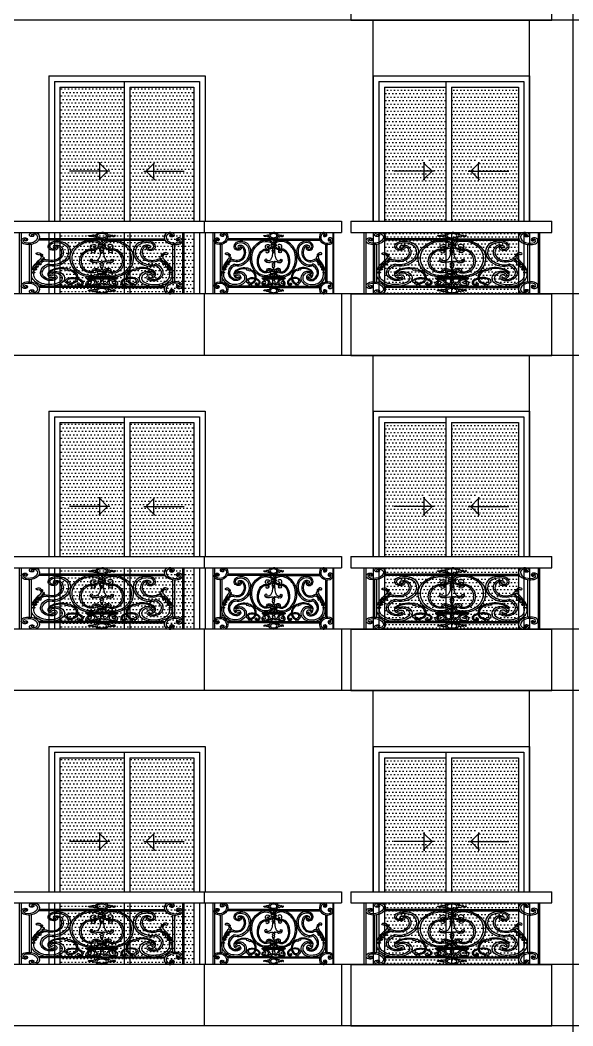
# Model space of a CAD drawing. Extents: x 185 to 567, y -69 to 170.
# Drawn here: x 500.17 to 505.12, y -27.64 to -18.64 of the extents above; entities that cross this region are included whole.
import ezdxf

# ---------------------------------------------------------------- set-up
doc = ezdxf.new("R2010")
doc.units = 0
doc.header["$LTSCALE"] = 0.25
doc.header["$MEASUREMENT"] = 0
doc.layers.get('0').update_dxf_attribs({"linetype": 'CONTINUOUS'})
for name, color, linetype in [('A-ELV 4', 41, 'CONTINUOUS'), ('A-ELV 6', 71, 'CONTINUOUS'), ('A-FerFroge', 156, 'CONTINUOUS'), ('A-groves', 8, 'CONTINUOUS'), ('A-SEC', 11, 'CONTINUOUS'), ('A-WIN', 3, 'CONTINUOUS'), ('A-WIN HAT', 125, 'CONTINUOUS')]:
    doc.layers.add(name, color=color, linetype=linetype)

# ---------------------------------------------------------------- blocks, each defined once
blk = doc.blocks.new('A$C5D9A0A75')
at = {"color": 8}
for p, q in [((-0.2424, -0.5809), (-0.251, -0.5723)), ((-0.2424, -0.5687), (-0.2424, -0.5809)), ((0.2424, -0.5687), (0.2424, -0.5809)), ((0.2424, -0.5809), (0.251, -0.5723)), ((-0.251, -0.7277), (-0.2424, -0.7191)), ((-0.2424, -0.7191), (-0.2424, -0.7313)), ((-0.1517, -0.65), (-0.1733, -0.65)), ((0.1517, -0.65), (0.1733, -0.65)), ((0.2424, -0.7191), (0.2424, -0.7313)), ((0.251, -0.7277), (0.2424, -0.7191))]:
    blk.add_line(p, q, dxfattribs=at)
for p, q in [((-0.1733, -0.65), (-0.5132, -0.65)), ((0.1733, -0.65), (0.5132, -0.65))]:
    blk.add_line(p, q)
at = {"elevation": 0}
for points in [[(-0.2424, -0.5809), (-0.1733, -0.65), (-0.2424, -0.7191), (-0.2424, -0.5809)], [(0.2424, -0.5809), (0.1733, -0.65), (0.2424, -0.7191), (0.2424, -0.5809)]]:
    blk.add_lwpolyline(points, dxfattribs=at)
blk = doc.blocks.new('A$C2F0637D8')
at = {"layer": 'A-WIN HAT'}
h = blk.add_hatch(dxfattribs=at)
h.set_pattern_fill('DOTS', color=256, scale=0.5, style=0)
h.set_pattern_definition([(0, (0.7, 0.872934), (0.015625, 0.03125), [0, -0.03125])])
h.paths.add_polyline_path([(0.9404, 1.03), (0.8713, 1.0991), (0.9404, 1.1681)], flags=16)
h.paths.add_polyline_path([(0.5247, 1.0991), (0.4557, 1.03), (0.4557, 1.1681)], flags=16)
h.paths.add_polyline_path([(1.3, 0.55), (0.1, 0.55), (0.1, 0), (1.3, 0)])
h.paths.add_polyline_path([(0.1, 0.65), (0.675, 0.65), (0.675, 1.85), (0.1, 1.85)])
h.paths.add_polyline_path([(0.725, 0.65), (1.3, 0.65), (1.3, 1.85), (0.725, 1.85)])
at = {"layer": 'A-WIN'}
for p, q in [((0, 1.95, 0), (1.4, 1.95, 0)), ((0, 1.95, 0), (0, 0.65, 0)), ((0.05, 1.9, 0), (1.35, 1.9, 0)), ((0.05, 1.9, 0), (0.05, 0.65, 0)), ((0.675, 1.9, 0), (0.675, 0.65, 0)), ((1.35, 1.9, 0), (1.35, 0.65, 0)), ((1.4, 1.95, 0), (1.4, 0.65, 0)), ((0.1, 1.85, 0), (0.675, 1.85, 0)), ((0.1, 1.85, 0), (0.1, 0.65, 0)), ((0.725, 1.85, 0), (0.725, 0.65, 0)), ((0.725, 1.85, 0), (1.3, 1.85, 0)), ((1.3, 1.85, 0), (1.3, 0.65, 0)), ((0, 0.55, 0), (0, 0, 0)), ((0.05, 0.55, 0), (0.05, 0, 0)), ((0.1, 0.55, 0), (0.1, 0, 0)), ((0.675, 0.55, 0), (0.675, 0, 0)), ((0.725, 0.55, 0), (0.725, 0, 0)), ((1.3, 0.55, 0), (1.3, 0, 0)), ((1.35, 0.55, 0), (1.35, 0, 0)), ((1.4, 0.55, 0), (1.4, 0, 0))]:
    blk.add_line(p, q, dxfattribs=at)
blk.add_blockref('A$C5D9A0A75', (0.698, 1.7491, -0.0001), dxfattribs=at)
blk = doc.blocks.new('A$C50FD488D')
for p, q in [((0.209, -0.6483), (0.209, -0.1009)), ((0.2186, -0.0998), (0.2186, -0.6493)), ((1.1814, -0.0998), (1.1814, -0.6493)), ((1.191, -0.6483), (1.191, -0.1009)), ((0.7, -0.1578), (0.3264, -0.1578)), ((0.6548, -0.123), (0.6628, -0.123)), ((0.6548, -0.1403), (0.6647, -0.1403)), ((0.7, -0.1578), (1.0736, -0.1578)), ((0.7452, -0.1403), (0.7353, -0.1403)), ((0.7452, -0.123), (0.7372, -0.123)), ((0.2661, -0.2081), (0.2661, -0.5419)), ((0.2779, -0.2064), (0.2779, -0.5436)), ((0.7, -0.1694), (0.3225, -0.1694)), ((0.4338, -0.1694), (0.4338, -0.178)), ((0.4426, -0.1694), (0.4426, -0.1784)), ((0.6783, -0.2087), (0.6783, -0.2183)), ((0.7, -0.2072), (0.6798, -0.2072)), ((0.6798, -0.2197), (0.7, -0.2197)), ((0.7, -0.1694), (1.0775, -0.1694)), ((0.7, -0.2072), (0.7202, -0.2072)), ((0.7202, -0.2197), (0.7, -0.2197)), ((0.7217, -0.2087), (0.7217, -0.2183)), ((0.9574, -0.1694), (0.9574, -0.1784)), ((0.9662, -0.1694), (0.9662, -0.178)), ((1.1221, -0.2064), (1.1221, -0.5436)), ((1.1339, -0.2081), (1.1339, -0.5419)), ((0.5161, -0.2804), (0.5121, -0.2804)), ((0.7006, -0.2627), (0.6887, -0.2627)), ((0.7006, -0.2784), (0.6904, -0.2784)), ((0.695, -0.2742), (0.695, -0.2784)), ((0.6994, -0.2627), (0.7113, -0.2627)), ((0.6994, -0.2784), (0.7096, -0.2784)), ((0.705, -0.2742), (0.705, -0.2784)), ((0.8839, -0.2804), (0.8879, -0.2804)), ((0.5125, -0.2997), (0.5102, -0.2997)), ((0.6839, -0.3272), (0.6818, -0.3272)), ((0.7161, -0.3272), (0.7182, -0.3272)), ((0.8875, -0.2997), (0.8898, -0.2997)), ((0.6957, -0.3623), (0.6957, -0.3754)), ((0.7043, -0.3623), (0.7043, -0.3754)), ((0.7, -0.4498), (0.675, -0.4498)), ((0.7, -0.4498), (0.725, -0.4498)), ((0.6101, -0.5051), (0.7, -0.5051)), ((0.6196, -0.4984), (0.7, -0.4984)), ((0.6196, -0.4984), (0.6196, -0.5051)), ((0.7, -0.4984), (0.6493, -0.4984)), ((0.7, -0.5051), (0.6493, -0.5051)), ((0.6721, -0.4527), (0.6721, -0.4606)), ((0.675, -0.4635), (0.7, -0.4635)), ((0.725, -0.4635), (0.7, -0.4635)), ((0.7, -0.4984), (0.7507, -0.4984)), ((0.7804, -0.4984), (0.7, -0.4984)), ((0.7, -0.5051), (0.7507, -0.5051)), ((0.7899, -0.5051), (0.7, -0.5051)), ((0.7279, -0.4527), (0.7279, -0.4606)), ((0.7804, -0.4984), (0.7804, -0.5051)), ((0.6071, -0.508), (0.6071, -0.5113)), ((0.6101, -0.5142), (0.7, -0.5142)), ((0.7, -0.5142), (0.6493, -0.5142)), ((0.6896, -0.5511), (0.6913, -0.5511)), ((0.6904, -0.5142), (0.6904, -0.5216)), ((0.6913, -0.5365), (0.6913, -0.5511)), ((0.7, -0.5142), (0.7507, -0.5142)), ((0.7899, -0.5142), (0.7, -0.5142)), ((0.7087, -0.5365), (0.7087, -0.5511)), ((0.7104, -0.5511), (0.7087, -0.5511)), ((0.7096, -0.5142), (0.7096, -0.5216)), ((0.7929, -0.508), (0.7929, -0.5113)), ((0.7, -0.5806), (0.3225, -0.5806)), ((0.7, -0.5922), (0.3264, -0.5922)), ((0.6548, -0.6097), (0.6647, -0.6097)), ((0.7, -0.5806), (1.0775, -0.5806)), ((0.7, -0.5922), (1.0736, -0.5922)), ((0.7452, -0.6097), (0.7353, -0.6097)), ((0.6548, -0.627), (0.6628, -0.627)), ((0.7452, -0.627), (0.7372, -0.627))]:
    blk.add_line(p, q)
at = {"extrusion": (0, 0, -1)}
for centre, major_axis, ratio, start_param, end_param in [((0.2921, -0.1258), (-0.0261, 0), 0.986193, 0.359204, 1.773868), ((0.2934, -0.1324), (0.0205, 0), 0.986193, 4.240292, 5.936586), ((0.2934, -0.1324), (-0.0326, 0), 0.986193, 1.693369, 2.794993), ((0.7, -0.1293), (-0.0381, 0), 0.770201, 4.712389, 7.853982), ((0.7, -0.1293), (-0.0273, 0.0003), 0.684091, 4.704331, 7.845923), ((0.2448, -0.173), (0.0261, 0), 0.986193, 2.925853, 4.340517), ((0.2516, -0.1742), (0.0205, 0), 0.986193, 1.904728, 3.601022), ((0.2448, -0.173), (0.014, 0), 0.986193, 3.739788, 4.340517), ((0.241, -0.1635), (0.0157, 0), 0.986193, 4.340517, 6.796357), ((0.2447, -0.165), (0.00696, 0), 0.986193, 3.141593, 9.424778), ((0.247, -0.1668), (0.00887, 0), 0.986193, 0.513172, 3.089812), ((0.2823, -0.1222), (0.0157, 0), 0.986193, 1.044957, 3.500797), ((0.2921, -0.1258), (0.014, 0), 0.986193, 3.500797, 4.101526), ((0.2858, -0.128), (-0.00887, 0), 0.986193, 1.609909, 4.186549), ((0.2625, -0.1436), (-0.0534, 0), 0.986193, 2.793121, 3.920657), ((0.2625, -0.1436), (-0.0655, 0), 0.986193, 2.793121, 3.920657), ((0.6371, -0.2594), (0.092, 0), 0.986193, 4.113809, 5.142554), ((0.6222, -0.13), (-0.0028, 0), 0.986193, -0.347364, 2.45784), ((0.6295, -0.1254), (-0.0114, 0), 0.986193, 4.153001, 5.767627), ((0.6295, -0.1254), (-0.00588, 0), 0.986193, 3.689898, 5.767627), ((0.6391, -0.1312), (-0.00547, 0), 0.986193, 0.548305, 1.353902), ((0.6406, -0.1429), (0.00954, 0), 0.986193, 4.147409, 5.443922), ((0.64, -0.1359), (0.0103, 0), 0.986193, 4.517077, 4.873859), ((0.6413, -0.1028), (0.0235, 0), 0.986193, 1.128208, 1.558447), ((0.645, -0.138), (-0.00206, 0.00206), 1, 1.523847, 1.779943), ((0.6548, -0.1317), (0.00879, 0), 0.986193, 1.570796, 2.558971), ((0.6548, -0.1317), (0.00879, 0), 0.986193, 4.310092, 4.712389), ((0.2516, -0.1742), (0.0326, 0), 0.986193, 1.904728, 3.006352), ((0.2625, -0.1436), (-0.0655, 0), 0.986193, 3.920657, 5.048192), ((0.2625, -0.1436), (-0.0534, 0), 0.986193, 3.920657, 5.048192), ((0.411, -0.2282), (0.0318, 0), 0.986193, 1.02315, 3.250179), ((0.4243, -0.2245), (0.045, 0), 0.986193, 3.136144, 4.437415), ((0.4243, -0.2245), (0.0343, 0), 0.986193, 3.117833, 4.149148), ((0.4308, -0.257), (-0.0667, 0), 0.986193, 1.189802, 2.81634), ((0.419, -0.2277), (0.0104, 0), 0.986193, 3.141593, 9.424778), ((0.4306, -0.2453), (0.0316, 0), 0.986193, 4.08399, 5.814843), ((0.4353, -0.2481), (-0.0711, 0), 0.986193, 1.239292, 2.685863), ((0.4148, -0.2381), (-0.0213, 0), 0.986193, 1.766722, 4.073893), ((0.4306, -0.2453), (0.021, 0), 0.986193, -1.540418, -0.468342), ((0.3935, -0.2713), (0.119, 0), 0.986193, -0.478494, 0.140238), ((0.683, -0.3257), (-0.1734, 0), 0.986193, 0.307207, 0.972216), ((0.683, -0.3257), (0.1621, 0), 0.986193, 3.544055, 4.113809), ((0.6371, -0.2594), (0.0807, 0), 0.986193, 4.113809, 5.142554), ((0.6575, -0.2273), (0.0253, 0), 0.986193, 1.662425, 3.379143), ((0.6513, -0.2258), (-0.0189, 0), 0.986193, 0.23755, 1.917148), ((0.6541, -0.2182), (-0.0107, 0), 0.986193, 1.917148, 5.316293), ((0.6588, -0.2128), (0.04, 0), 0.986193, 0.177072, 1.662425), ((0.6588, -0.2128), (-0.0287, 0), 0.986193, 3.389621, 4.490786), ((0.6588, -0.2128), (-0.0287, 0), 0.986193, 2.000961, 2.94312), ((0.6588, -0.2128), (-0.04, 0), 0.986193, 2.000961, 2.99964), ((0.6798, -0.2087), (0.00147, 0), 0.986193, 3.141593, 4.712389), ((0.6798, -0.2183), (0.00147, 0), 0.986193, 1.570796, 3.141593), ((0.7044, -0.1907), (0.0109, 0), 0.986193, 2.526413, 3.810715), ((0.6844, -0.1751), (-0.0145, 0), 0.986193, 2.72718, 3.810715), ((0.3209, -0.2953), (0.0152, 0), 0.986193, 3.767232, 5.474069), ((0.411, -0.2282), (0.0212, 0), 0.986193, 1.359839, 3.277918), ((0.4148, -0.2381), (0.0107, 0), 0.986193, -0.207114, 1.517375), ((0.3646, -0.2783), (0.0949, 0), 0.986193, -0.468342, 0.502042), ((0.3646, -0.2783), (-0.1056, 0), 0.986193, 2.67325, 3.643635), ((0.3738, -0.2759), (-0.1269, 0), 0.986193, 2.81634, 3.559374), ((0.6364, -0.3304), (0, 0.168), 0.749863, 2.987054, 5.054443), ((0.6372, -0.3587), (0, 0.1102), 0.634622, -1.455899, 0.198074), ((0.6441, -0.2665), (-0.0174, 0), 0.986193, 1.67343, 3.999532), ((0.6618, -0.2272), (0.0138, 0), 0.986193, 1.325993, 3.162944), ((0.5118, -0.2802), (0.1786, 0), 0.986193, -0.010351, 0.269948), ((0.7013, -0.2633), (-0.0127, 0), 0.986193, -1.050198, 0.054521), ((0.6956, -0.2483), (0.00484, 0), 0.986193, 2.222604, 4.060581), ((0.6951, -0.2595), (0.00403, 0), 0.986193, 2.222604, 4.060581), ((0.6833, -0.2323), (0.0155, 0), 0.986193, -0.501731, 0.918989), ((0.691, -0.2542), (0.00273, 0), 0.986193, -0.918989, 0.918989), ((0.3143, -0.2907), (-0.0071, 0), 0.986193, 4.239124, 6.908824), ((0.3224, -0.3063), (-0.0107, 0), 0.986193, 1.097531, 2.553849), ((0.3036, -0.3187), (0.0334, 0), 0.986193, -0.587743, 0.619356), ((0.2998, -0.3171), (0.0457, 0), 0.986193, -0.809116, -0.712984), ((0.3358, -0.2921), (0.00146, 0), 0.986193, 1.387681, 3.665061), ((0.3315, -0.2897), (-0.00351, 0), 0.986193, 2.51217, 3.665061), ((0.3376, -0.3017), (-0.00841, 0), 0.986193, 1.387681, 2.785357), ((0.3445, -0.3136), (0.00147, 0), 0.986193, 1.906583, 3.426498), ((0.3456, -0.3139), (-0.00182, 0.00182), 1, 5.778964, 6.141834), ((0.3431, -0.3375), (0.00181, 0), 0.986193, -0.253663, 1.416259), ((0.332, -0.3037), (-0.0144, 0), 0.986193, 2.785357, 3.792328), ((0.3386, -0.3303), (0.0165, 0), 0.986193, -1.23501, -0.133651), ((0.3466, -0.3366), (-0.00175, 0), 0.986193, -0.253663, 2.002078), ((0.3487, -0.3289), (-0.00629, 0), 0.986193, 3.007942, 4.929364), ((0.3985, -0.2966), (0.0669, 0), 0.986193, 0.502042, 2.015089), ((0.4005, -0.2989), (0.0534, 0), 0.986193, 0.481174, 2.075535), ((0.3828, -0.2799), (-0.117, 0), 0.986193, 3.559374, 4.361123), ((0.3821, -0.2825), (0.1293, 0), 0.986193, 0.040903, 1.04538), ((0.6534, -0.327), (0.0285, 0), 0.986193, 0.005829, 1.918893), ((0.6936, -0.5929), (-0.4456, 0), 0.986193, 0.456975, 0.619356), ((0.3085, -0.3882), (-0.00191, 0), 0.986193, 3.7565, 6.59316), ((0.2462, -0.3282), (0.0854, 0), 0.986193, 0.444529, 0.783696), ((0.3271, -0.4011), (0.0209, 0), 0.986193, 3.756501, 4.081862), ((0.3066, -0.3735), (0.0138, 0), 0.986193, 0.400155, 0.940269), ((0.3302, -0.3967), (-0.0121, 0), 0.986193, -0.557759, 0.436551), ((0.3256, -0.3946), (0.00706, 0), 0.986193, 3.578144, 5.326019), ((0.3231, -0.3804), (-0.00404, 0), 0.986193, 0.400155, 2.512824), ((0.3269, -0.3661), (-0.00411, 0), 0.986193, 0.444529, 3.917405), ((0.3279, -0.3769), (0.00194, 0), 0.986193, -0.597423, 2.512824), ((0.3343, -0.3726), (-0.00575, 0), 0.986193, -0.597423, 0.701205), ((0.3323, -0.3853), (0.00445, 0), 0.986193, -0.122631, 2.184426), ((0.3359, -0.3583), (0.00328, 0), 0.986193, 1.056125, 3.391753), ((0.3327, -0.3493), (-0.0083, 0), 0.986193, 3.078791, 4.711877), ((0.4137, -0.4531), (-0.0791, 0), 0.986193, 0.094175, 1.069333), ((0.3629, -0.3816), (-0.0264, 0), 0.986193, -0.122631, 0.984654), ((0.341, -0.3672), (-0.00708, 0), 0.986193, 1.056125, 1.960136), ((0.3461, -0.3481), (0.00514, 0), 0.986193, 1.224743, 3.000432), ((0.3437, -0.3407), (0.00156, 0), 0.986193, 2.393715, 4.557851), ((0.3389, -0.3451), (-0.00499, 0), 0.986193, 2.393715, 2.865382), ((0.3451, -0.3434), (-0.00147, 0), 0.986193, 4.095125, 6.006974), ((0.3617, -0.373), (-0.0219, 0), 0.986193, 0.60362, 0.944428), ((0.36, -0.3641), (0.0243, 0), 0.986193, 4.095125, 5.362212), ((0.3483, -0.3542), (-0.00144, 0), 0.986193, 1.218517, 4.325141), ((0.3617, -0.373), (0.0189, 0), 0.986193, 3.923198, 5.156681), ((0.3793, -0.3901), (0.00656, 0), 0.986193, 4.127294, 5.247131), ((0.4068, -0.3443), (0.0474, 0), 0.986193, 1.219531, 2.105538), ((0.4107, -0.3311), (-0.0723, 0), 0.986193, 4.186973, 5.030999), ((0.6372, -0.3581), (0, 0.1052), 0.664345, 2.792693, 4.826957), ((0.6481, -0.3501), (-0.0189, 0), 0.986193, 4.424307, 6.467477), ((0.6382, -0.3467), (0.00867, 0), 0.986193, 3.141593, 9.424778), ((0.6599, -0.3629), (-0.00819, 0), 0.986193, 3.762001, 5.60071), ((0.6777, -0.3759), (0.014, 0), 0.986193, 3.787884, 5.054616), ((0.6841, -0.3565), (-0.0067, 0), 0.986193, 3.987504, 4.964118), ((0.6917, -0.365), (-0.00484, 0), 0.986193, 0.845912, 2.529622), ((0.6934, -0.3825), (0.00433, 0), 0.986193, 1.875147, 4.408038), ((0.6904, -0.3729), (-0.00589, 0), 0.986193, 3.583441, 4.408038), ((0.6906, -0.3915), (0.00524, 0), 0.986193, -1.266445, 1.266445), ((0.4242, -0.4623), (0.1454, 0), 0.986193, 3.070847, 3.598568), ((0.4249, -0.4637), (-0.1398, 0), 0.986193, 0.223137, 0.363351), ((0.2922, -0.4288), (-0.00571, 0), 0.986193, 3.508652, 5.408534), ((0.3069, -0.4463), (0.0127, 0), 0.986193, 2.444401, 4.409658), ((0.2968, -0.4152), (-0.00258, 0), 0.986193, 0.190764, 3.677531), ((0.3022, -0.4326), (-0.00495, 0), 0.986193, 0.367059, 1.782679), ((0.3022, -0.4183), (-0.00375, 0), 0.986193, -1.206139, 0.535939), ((0.3086, -0.4016), (-0.00766, 0), 0.986193, -0.544841, 0.757911), ((0.2993, -0.4259), (-0.00441, 0), 0.986193, 1.935454, 3.61259), ((0.3074, -0.4023), (-0.00629, 0), 0.986193, 3.685922, 5.738345), ((0.3031, -0.4013), (-0.00496, 0), 0.986193, 1.545099, 3.312198), ((0.3044, -0.4283), (-0.00631, 0), 0.986193, 2.192956, 4.91313), ((0.3122, -0.4176), (0.00705, 0), 0.986193, 2.192956, 4.9735), ((0.3112, -0.4027), (0.00326, 0), 0.986193, 1.079241, 3.312198), ((0.3154, -0.4058), (-0.00536, 0), 0.986193, 2.583833, 4.9735), ((0.4093, -0.4607), (0.0759, 0), 0.986193, 2.176291, 3.342001), ((0.4093, -0.4607), (0.0653, 0), 0.986193, 2.176291, 3.613177), ((0.4591, -0.4875), (0.1219, 0), 0.986193, 3.626248, 3.961743), ((0.4259, -0.4735), (-0.0471, 0), 0.986193, -0.551208, 0.847252), ((0.3829, -0.4142), (-0.0164, 0), 0.986193, 1.131987, 1.889406), ((0.4259, -0.4735), (0.0395, 0), 0.986193, 3.247905, 3.988844), ((0.4246, -0.4926), (-0.0447, 0), 0.986193, 0.555033, 2.128552), ((0.46, -0.5116), (-0.0986, 0), 0.986193, 0.847252, 1.876614), ((0.46, -0.5116), (-0.091, 0), 0.986193, 0.847252, 1.775558), ((0.4869, -0.4275), (0.00925, 0), 0.986193, 3.141593, 9.424778), ((0.5044, -0.435), (0.00925, 0), 0.986193, 3.141593, 9.424778), ((0.46, -0.5116), (0.0986, 0), 0.986193, -1.051426, -0.604473), ((0.46, -0.5116), (0.091, 0), 0.986193, -0.95037, -0.604473), ((0.5419, -0.4474), (-0.00969, 0), 0.986193, 0.203134, 1.344916), ((0.6613, -0.4415), (-0.0187, 0), 0.986193, -0.611101, 1.440214), ((0.6625, -0.4377), (0.00464, 0), 0.986193, 1.87872, 4.710272), ((0.6629, -0.4536), (0.031, 0), 0.986193, 4.581806, 6.159658), ((0.6628, -0.4536), (0.0208, 0), 0.986193, 4.699759, 6.096997), ((0.675, -0.4527), (0.00294, 0), 0.986193, 3.141593, 4.712389), ((0.6963, -0.4005), (-0.00587, 0), 0.986193, -0.780965, 0.780965), ((0.6868, -0.4098), (0.00756, 0), 0.986193, -0.780965, -0.059676), ((0.7035, -0.4388), (-0.0108, 0), 0.986193, -0.769176, 0.965496), ((0.706, -0.4126), (0.0121, 0), 0.986193, 2.301082, 3.417667), ((0.6938, -0.4481), (0.00262, 0), 0.986193, -0.769176, 0.769176), ((0.6942, -0.4256), (0.0055, 0), 0.986193, -0.84051, 0.965496), ((0.3853, -0.4756), (0.1062, 0), 0.986193, 2.22596, 3.172079), ((0.2876, -0.4578), (0.0038, 0), 0.986193, 3.141593, 9.424778), ((0.3854, -0.4756), (0.0917, 0), 0.986193, 2.216856, 3.176603), ((0.3217, -0.4709), (0.028, 0), 0.986193, 3.087824, 3.501086), ((0.2959, -0.4577), (0.00362, 0), 0.986193, -1.200664, 1.691177), ((0.4021, -0.4879), (-0.0193, 0), 0.986193, 3.502327, 5.731977), ((0.4208, -0.4878), (-0.0279, 0), 0.986193, 0.006108, 1.81447), ((0.3972, -0.4873), (0.00434, 0), 0.986193, -0.037495, 3.068222), ((0.4143, -0.4918), (0.0135, 0), 0.986193, 3.494217, 5.041103), ((0.4067, -0.5019), (0.0153, 0), 0.986193, -0.500246, 1.018559), ((0.4067, -0.5019), (-0.026, 0), 0.986193, 2.049556, 4.160152), ((0.4116, -0.5096), (-0.0517, 0), 0.986193, 1.883649, 3.597263), ((0.4116, -0.5096), (0.0662, 0), 0.986193, -0.984044, 0.45567), ((0.5195, -0.5424), (-0.0388, 0), 0.986193, -0.010266, 1.508225), ((0.5243, -0.5808), (-0.0781, 0), 0.986193, 1.477321, 2.262749), ((0.4724, -0.5031), (-0.0759, 0), 0.986193, 2.537119, 3.56788), ((0.4724, -0.5031), (0.0836, 0), 0.986193, -0.604473, 0.213243), ((0.5419, -0.4474), (0.00969, 0), 0.986193, 0.579329, 1.596479), ((0.6101, -0.508), (0.00294, 0), 0.986193, 3.141593, 4.712389), ((0.6447, -0.4482), (0.0501, 0), 0.986193, 0.31332, 1.348449), ((0.6504, -0.4512), (0.0333, 0), 0.986193, 0.38402, 1.030313), ((0.675, -0.4606), (-0.00294, 0), 0.986193, 4.712389, 6.283185), ((0.6997, -0.4788), (-0.00775, 0), 0.986193, -0.81588, 0.81588), ((0.689, -0.4676), (0.0079, 0), 0.986193, -0.546224, 0.81588), ((0.6877, -0.4914), (0.00973, 0), 0.986193, -0.81588, 0.81588), ((0.2516, -0.5758), (-0.0326, 0), 0.986193, 0.13524, 1.236864), ((0.2516, -0.5758), (0.0205, 0), 0.986193, 2.682163, 4.378457), ((0.2625, -0.6064), (0.0655, 0), 0.986193, 4.376586, 5.504121), ((0.2625, -0.6064), (0.0534, 0), 0.986193, 4.376586, 5.504121), ((0.2625, -0.6064), (-0.0655, 0), 0.986193, 2.362528, 3.490064), ((0.3775, -0.4944), (-0.0865, 0), 0.986193, 4.712389, 5.430246), ((0.3775, -0.4944), (-0.072, 0), 0.986193, 4.695569, 5.430246), ((0.3943, -0.4821), (0.0496, 0), 0.986193, 1.018559, 2.176291), ((0.3943, -0.4821), (0.0389, 0), 0.986193, 1.018559, 2.176291), ((0.3915, -0.4868), (0.0953, 0), 0.986193, 0.581027, 1.717764), ((0.3915, -0.4865), (-0.081, 0), 0.986193, 3.748469, 4.870759), ((0.4892, -0.5422), (-0.00856, 0), 0.986193, 2.258777, 6.210372), ((0.4995, -0.5557), (-0.00856, 0), 0.986193, -1.220497, 2.8792), ((0.5144, -0.5326), (-0.02, 0), 0.986193, -0.153938, 1.183318), ((0.5067, -0.5257), (0.0397, 0), 0.986193, 0.971295, 1.828835), ((0.5198, -0.5432), (-0.0319, 0), 0.986193, 1.15152, 1.500262), ((0.5138, -0.5305), (-0.0241, 0), 0.986193, 4.01445, 4.96415), ((0.5243, -0.5808), (-0.0704, 0), 0.986193, 1.477321, 2.262749), ((0.4992, -0.5119), (-0.0556, 0), 0.986193, 3.300043, 4.143488), ((0.4992, -0.5119), (-0.0479, 0), 0.986193, 3.629804, 4.033873), ((0.5604, -0.5612), (0.00859, 0), 0.986193, 2.449744, 4.261139), ((0.56, -0.5594), (0.00684, 0), 0.986193, 3.141593, 9.424778), ((0.5501, -0.55), (0.0298, 0), 0.986193, -0.875887, -0.023874), ((0.566, -0.5518), (-0.0143, 0), 0.986193, 2.957403, 4.232351), ((0.5501, -0.55), (-0.0375, 0), 0.986193, 2.265705, 3.10214), ((0.566, -0.5518), (0.0219, 0), 0.986193, -0.154706, 1.090758), ((0.6303, -0.5559), (0.0253, 0), 0.986193, 1.521268, 3.60072), ((0.6101, -0.5113), (-0.00294, 0), 0.986193, 4.712389, 6.283185), ((0.6223, -0.5518), (-0.0163, 0), 0.986193, 0.44789, 2.354725), ((0.6309, -0.5559), (0.0159, 0), 0.986193, 1.544729, 3.589483), ((0.6209, -0.5218), (-0.00525, 0), 0.986193, 4.527174, 6.98995), ((0.6335, -0.5468), (0.0332, 0), 0.986193, 4.187766, 6.285251), ((0.6335, -0.5468), (-0.0233, 0), 0.986193, 1.046173, 3.586786), ((0.6306, -0.5454), (-0.0265, 0), 0.986193, 3.586786, 4.686322), ((0.6319, -0.5465), (0.0348, 0), 0.986193, 0.432203, 1.57951), ((0.6335, -0.5468), (0.0233, 0.0233), 1, 1.165751, 1.225211), ((0.6629, -0.5649), (0.00605, 0), 0.986193, -1.339211, -0.50515), ((0.6682, -0.5516), (-0.00509, 0), 0.986193, 1.277223, 2.908786), ((0.675, -0.5583), (0.00781, 0), 0.986193, 1.353928, 2.636442), ((0.6815, -0.5485), (0.00856, 0), 0.986193, 0.31267, 2.908786), ((0.6873, -0.5607), (-0.00726, 0), 0.986193, 3.205723, 5.116798), ((0.695, -0.5214), (0.00463, 0), 0.986193, 1.620238, 3.108149), ((0.6976, -0.5357), (-0.00637, 0), 0.986193, -0.119702, 1.112412), ((0.6979, -0.5614), (0.00336, 0), 0.986193, 3.205723, 4.562542), ((0.6938, -0.528), (-0.00233, 0), 0.986193, 2.029181, 4.254004), ((0.6971, -0.5559), (-0.00221, 0), 0.986193, 3.148587, 4.562542), ((0.7005, -0.5558), (0.000869, 0.000869), 1, 3.843332, 5.068991), ((0.2448, -0.577), (-0.0261, 0), 0.986193, -1.198924, 0.21574), ((0.2448, -0.577), (-0.014, 0), 0.986193, -1.198924, -0.598195), ((0.241, -0.5865), (-0.0157, 0), 0.986193, 2.628421, 5.084261), ((0.2447, -0.585), (0.00696, 0), 0.986193, 3.141593, 9.424778), ((0.247, -0.5832), (-0.00887, 0), 0.986193, 0.05178, 2.628421), ((0.2823, -0.6278), (-0.0157, 0), 0.986193, -0.359204, 2.096636), ((0.284, -0.6242), (0.00696, 0), 0.986193, 3.141593, 9.424778), ((0.2858, -0.622), (0.00887, 0), 0.986193, -1.044957, 1.531684), ((0.2625, -0.6064), (0.0534, 0), 0.986193, -0.779064, 0.348471), ((0.5049, -0.5732), (0.00492, 0), 0.986193, 2.129858, 4.153328), ((0.4978, -0.5619), (0.0086, 0), 0.986193, 0.273969, 1.011735), ((0.5001, -0.5809), (-0.00425, 0), 0.986193, 2.129858, 3.088852), ((0.5225, -0.5619), (-0.0086, 0), 0.986193, -1.011735, -0.273969), ((0.5201, -0.5809), (-0.00425, 0), 0.986193, 0.05274, 1.011735), ((0.5153, -0.5732), (-0.00492, 0), 0.986193, 2.129858, 4.153328), ((0.5677, -0.5552), (-0.0181, 0), 0.986193, 4.232351, 5.591336), ((0.5677, -0.5552), (0.0104, 0), 0.986193, 1.090758, 1.92466), ((0.6295, -0.6246), (0.0114, 0), 0.986193, 3.657151, 5.271777), ((0.6406, -0.6071), (0.00954, 0), 0.986193, 0.839263, 2.135776), ((0.645, -0.612), (0.00206, 0.00206), 1, 1.36165, 1.617745), ((0.6548, -0.6183), (-0.00879, 0), 0.986193, 0.582622, 1.570796), ((0.6789, -0.5753), (0.00989, 0), 0.986193, 4.495521, 5.311814), ((0.7, -0.6207), (-0.0381, 0), 0.770201, 7.853982, 10.995574), ((0.7, -0.6207), (-0.0273, 0.0003), 0.684091, 1.562738, 4.704331), ((0.2921, -0.6242), (0.0261, 0), 0.986193, 1.367724, 2.782388), ((0.2921, -0.6242), (-0.014, 0), 0.986193, -0.959933, -0.359204), ((0.2934, -0.6176), (-0.0205, 0), 0.986193, 3.488192, 5.184486), ((0.2934, -0.6176), (0.0326, 0), 0.986193, 0.3466, 1.448224), ((0.6222, -0.62), (0.0028, 0), 0.986193, 0.683753, 3.488957), ((0.6295, -0.6246), (0.00588, 0), 0.986193, 3.657151, 5.73488), ((0.6391, -0.6188), (0.00547, 0), 0.986193, 1.78769, 2.593288), ((0.64, -0.6141), (0.0103, 0), 0.986193, 1.409326, 1.766108), ((0.6413, -0.6472), (0.0235, 0), 0.986193, -1.558447, -1.128208), ((0.6548, -0.6183), (0.00879, 0), 0.986193, 1.570796, 1.973093)]:
    blk.add_ellipse(centre, major_axis=major_axis, ratio=ratio, start_param=start_param, end_param=end_param, dxfattribs=at)
for centre, major_axis, ratio, start_param, end_param in [((0.7, -0.1293), (0.0381, 0), 0.770201, 4.712389, 7.853982), ((0.7, -0.1293), (0.0273, 0.0003), 0.684091, 4.704331, 7.845923), ((1.1066, -0.1324), (0.0326, 0), 0.986193, 1.693369, 2.794993), ((1.1066, -0.1324), (-0.0205, 0), 0.986193, 4.240292, 5.936586), ((1.1079, -0.1258), (0.0261, 0), 0.986193, 0.359204, 1.773868), ((0.7629, -0.2594), (-0.092, 0), 0.986193, 4.113809, 5.142554), ((0.7452, -0.1317), (-0.00879, 0), 0.986193, 4.310092, 4.712389), ((0.7452, -0.1317), (-0.00879, 0), 0.986193, 1.570796, 2.558971), ((0.7587, -0.1028), (-0.0235, 0), 0.986193, 1.128208, 1.558447), ((0.755, -0.138), (0.00206, 0.00206), 1, 1.523847, 1.779943), ((0.7594, -0.1429), (-0.00954, 0), 0.986193, 4.147409, 5.443922), ((0.76, -0.1359), (-0.0103, 0), 0.986193, 4.517077, 4.873859), ((0.7609, -0.1312), (0.00547, 0), 0.986193, 0.548305, 1.353902), ((0.7705, -0.1254), (0.0114, 0), 0.986193, 4.153001, 5.767627), ((0.7705, -0.1254), (0.00588, 0), 0.986193, 3.689898, 5.767627), ((0.7778, -0.13), (0.0028, 0), 0.986193, -0.347364, 2.45784), ((1.1375, -0.1436), (0.0655, 0), 0.986193, 2.793121, 3.920657), ((1.1375, -0.1436), (0.0534, 0), 0.986193, 2.793121, 3.920657), ((1.1142, -0.128), (0.00887, 0), 0.986193, 1.609909, 4.186549), ((1.1177, -0.1222), (-0.0157, 0), 0.986193, 1.044957, 3.500797), ((1.1079, -0.1258), (-0.014, 0), 0.986193, 3.500797, 4.101526), ((1.159, -0.1635), (-0.0157, 0), 0.986193, 4.340517, 6.796357), ((1.153, -0.1668), (-0.00887, 0), 0.986193, 0.513172, 3.089812), ((1.1553, -0.165), (-0.00696, 0), 0.986193, 3.141593, 9.424778), ((1.1484, -0.1742), (-0.0205, 0), 0.986193, 1.904728, 3.601022), ((1.1552, -0.173), (-0.014, 0), 0.986193, 3.739788, 4.340517), ((1.1552, -0.173), (-0.0261, 0), 0.986193, 2.925853, 4.340517), ((0.7156, -0.1751), (0.0145, 0), 0.986193, 2.72718, 3.810715), ((0.7412, -0.2128), (0.04, 0), 0.986193, 2.000961, 2.99964), ((0.7412, -0.2128), (-0.04, 0), 0.986193, 0.177072, 1.662425), ((0.6956, -0.1907), (-0.0109, 0), 0.986193, 2.526413, 3.810715), ((0.7412, -0.2128), (0.0287, 0), 0.986193, 2.000961, 2.94312), ((0.7412, -0.2128), (0.0287, 0), 0.986193, 3.389621, 4.490786), ((0.7202, -0.2087), (-0.00147, 0), 0.986193, 3.141593, 4.712389), ((0.7202, -0.2183), (-0.00147, 0), 0.986193, 1.570796, 3.141593), ((0.7629, -0.2594), (-0.0807, 0), 0.986193, 4.113809, 5.142554), ((0.7459, -0.2182), (0.0107, 0), 0.986193, 1.917148, 5.316293), ((0.7487, -0.2258), (0.0189, 0), 0.986193, 0.23755, 1.917148), ((0.7425, -0.2273), (-0.0253, 0), 0.986193, 1.662425, 3.379143), ((0.717, -0.3257), (-0.1621, 0), 0.986193, 3.544055, 4.113809), ((0.717, -0.3257), (0.1734, 0), 0.986193, 0.307207, 0.972216), ((1.0065, -0.2713), (-0.119, 0), 0.986193, -0.478494, 0.140238), ((0.9647, -0.2481), (0.0711, 0), 0.986193, 1.239292, 2.685863), ((0.9692, -0.257), (0.0667, 0), 0.986193, 1.189802, 2.81634), ((0.9694, -0.2453), (-0.0316, 0), 0.986193, 4.08399, 5.814843), ((0.9694, -0.2453), (-0.021, 0), 0.986193, -1.540418, -0.468342), ((0.9852, -0.2381), (0.0213, 0), 0.986193, 1.766722, 4.073893), ((0.981, -0.2277), (-0.0104, 0), 0.986193, 3.141593, 9.424778), ((0.989, -0.2282), (-0.0318, 0), 0.986193, 1.02315, 3.250179), ((0.9757, -0.2245), (-0.045, 0), 0.986193, 3.136144, 4.437415), ((0.9757, -0.2245), (-0.0343, 0), 0.986193, 3.117833, 4.149148), ((1.1375, -0.1436), (0.0655, 0), 0.986193, 3.920657, 5.048192), ((1.1375, -0.1436), (0.0534, 0), 0.986193, 3.920657, 5.048192), ((1.1484, -0.1742), (-0.0326, 0), 0.986193, 1.904728, 3.006352), ((0.7167, -0.2323), (-0.0155, 0), 0.986193, -0.501731, 0.918989), ((0.6987, -0.2633), (0.0127, 0), 0.986193, -1.050198, 0.054521), ((0.709, -0.2542), (-0.00273, 0), 0.986193, -0.918989, 0.918989), ((0.7044, -0.2483), (-0.00484, 0), 0.986193, 2.222604, 4.060581), ((0.7049, -0.2595), (-0.00403, 0), 0.986193, 2.222604, 4.060581), ((0.8882, -0.2802), (-0.1786, 0), 0.986193, -0.010351, 0.269948), ((0.7382, -0.2272), (-0.0138, 0), 0.986193, 1.325993, 3.162944), ((0.7559, -0.2665), (0.0174, 0), 0.986193, 1.67343, 3.999532), ((0.7636, -0.3304), (0, 0.168), 0.749863, 2.987054, 5.054443), ((0.7628, -0.3587), (0, 0.1102), 0.634622, -1.455899, 0.198074), ((1.0262, -0.2759), (0.1269, 0), 0.986193, 2.81634, 3.559374), ((1.0354, -0.2783), (0.1056, 0), 0.986193, 2.67325, 3.643635), ((1.0354, -0.2783), (-0.0949, 0), 0.986193, -0.468342, 0.502042), ((0.9852, -0.2381), (-0.0107, 0), 0.986193, -0.207114, 1.517375), ((0.989, -0.2282), (-0.0212, 0), 0.986193, 1.359839, 3.277918), ((1.0791, -0.2953), (-0.0152, 0), 0.986193, 3.767232, 5.474069), ((0.7466, -0.327), (-0.0285, 0), 0.986193, 0.005829, 1.918893), ((1.0179, -0.2825), (-0.1293, 0), 0.986193, 0.040903, 1.04538), ((1.0172, -0.2799), (0.117, 0), 0.986193, 3.559374, 4.361123), ((1.0015, -0.2966), (-0.0669, 0), 0.986193, 0.502042, 2.015089), ((0.9995, -0.2989), (-0.0534, 0), 0.986193, 0.481174, 2.075535), ((1.0513, -0.3289), (0.00629, 0), 0.986193, 3.007942, 4.929364), ((1.0614, -0.3303), (-0.0165, 0), 0.986193, -1.23501, -0.133651), ((1.0534, -0.3366), (0.00175, 0), 0.986193, -0.253663, 2.002078), ((1.068, -0.3037), (0.0144, 0), 0.986193, 2.785357, 3.792328), ((1.0624, -0.3017), (0.00841, 0), 0.986193, 1.387681, 2.785357), ((1.0569, -0.3375), (-0.00181, 0), 0.986193, -0.253663, 1.416259), ((1.0555, -0.3136), (-0.00147, 0), 0.986193, 1.906583, 3.426498), ((1.0544, -0.3139), (0.00182, 0.00182), 1, 5.778964, 6.141834), ((1.0964, -0.3187), (-0.0334, 0), 0.986193, -0.587743, 0.619356), ((1.0642, -0.2921), (-0.00146, 0), 0.986193, 1.387681, 3.665061), ((1.0685, -0.2897), (0.00351, 0), 0.986193, 2.51217, 3.665061), ((1.1002, -0.3171), (-0.0457, 0), 0.986193, -0.809116, -0.712984), ((1.0776, -0.3063), (0.0107, 0), 0.986193, 1.097531, 2.553849), ((1.0857, -0.2907), (0.0071, 0), 0.986193, 4.239124, 6.908824), ((0.7094, -0.3915), (-0.00524, 0), 0.986193, -1.266445, 1.266445), ((0.7083, -0.365), (0.00484, 0), 0.986193, 0.845912, 2.529622), ((0.7096, -0.3729), (0.00589, 0), 0.986193, 3.583441, 4.408038), ((0.7066, -0.3825), (-0.00433, 0), 0.986193, 1.875147, 4.408038), ((0.7159, -0.3565), (0.0067, 0), 0.986193, 3.987504, 4.964118), ((0.7223, -0.3759), (-0.014, 0), 0.986193, 3.787884, 5.054616), ((0.7401, -0.3629), (0.00819, 0), 0.986193, 3.762001, 5.60071), ((0.7628, -0.3581), (0, 0.1052), 0.664345, 2.792693, 4.826957), ((0.7519, -0.3501), (0.0189, 0), 0.986193, 4.424307, 6.467477), ((0.7618, -0.3467), (-0.00867, 0), 0.986193, 3.141593, 9.424778), ((0.9893, -0.3311), (0.0723, 0), 0.986193, 4.186973, 5.030999), ((0.9932, -0.3443), (-0.0474, 0), 0.986193, 1.219531, 2.105538), ((1.0207, -0.3901), (-0.00656, 0), 0.986193, 4.127294, 5.247131), ((0.9863, -0.4531), (0.0791, 0), 0.986193, 0.094175, 1.069333), ((1.04, -0.3641), (-0.0243, 0), 0.986193, 4.095125, 5.362212), ((1.0383, -0.373), (-0.0189, 0), 0.986193, 3.923198, 5.156681), ((1.0517, -0.3542), (0.00144, 0), 0.986193, 1.218517, 4.325141), ((1.0383, -0.373), (0.0219, 0), 0.986193, 0.60362, 0.944428), ((1.0371, -0.3816), (0.0264, 0), 0.986193, -0.122631, 0.984654), ((1.0539, -0.3481), (-0.00514, 0), 0.986193, 1.224743, 3.000432), ((1.0549, -0.3434), (0.00147, 0), 0.986193, 4.095125, 6.006974), ((1.0611, -0.3451), (0.00499, 0), 0.986193, 2.393715, 2.865382), ((1.059, -0.3672), (0.00708, 0), 0.986193, 1.056125, 1.960136), ((1.0563, -0.3407), (-0.00156, 0), 0.986193, 2.393715, 4.557851), ((1.0673, -0.3493), (0.0083, 0), 0.986193, 3.078791, 4.711877), ((1.0641, -0.3583), (-0.00328, 0), 0.986193, 1.056125, 3.391753), ((1.0677, -0.3853), (-0.00445, 0), 0.986193, -0.122631, 2.184426), ((1.0731, -0.3661), (0.00411, 0), 0.986193, 0.444529, 3.917405), ((0.7064, -0.5929), (0.4456, 0), 0.986193, 0.456975, 0.619356), ((1.0721, -0.3769), (-0.00194, 0), 0.986193, -0.597423, 2.512824), ((1.0657, -0.3726), (0.00575, 0), 0.986193, -0.597423, 0.701205), ((1.0744, -0.3946), (-0.00706, 0), 0.986193, 3.578144, 5.326019), ((1.0769, -0.3804), (0.00404, 0), 0.986193, 0.400155, 2.512824), ((1.1538, -0.3282), (-0.0854, 0), 0.986193, 0.444529, 0.783696), ((1.0698, -0.3967), (0.0121, 0), 0.986193, -0.557759, 0.436551), ((1.0934, -0.3735), (-0.0138, 0), 0.986193, 0.400155, 0.940269), ((1.0729, -0.4011), (-0.0209, 0), 0.986193, 3.756501, 4.081862), ((1.0915, -0.3882), (0.00191, 0), 0.986193, 3.7565, 6.59316), ((0.7058, -0.4256), (-0.0055, 0), 0.986193, -0.84051, 0.965496), ((0.694, -0.4126), (-0.0121, 0), 0.986193, 2.301082, 3.417667), ((0.6965, -0.4388), (0.0108, 0), 0.986193, -0.769176, 0.965496), ((0.7062, -0.4481), (-0.00262, 0), 0.986193, -0.769176, 0.769176), ((0.7132, -0.4098), (-0.00756, 0), 0.986193, -0.780965, -0.059676), ((0.7371, -0.4536), (-0.031, 0), 0.986193, 4.581806, 6.159658), ((0.7037, -0.4005), (0.00587, 0), 0.986193, -0.780965, 0.780965), ((0.7372, -0.4536), (-0.0208, 0), 0.986193, 4.699759, 6.096997), ((0.725, -0.4527), (-0.00294, 0), 0.986193, 3.141593, 4.712389), ((0.7375, -0.4377), (-0.00464, 0), 0.986193, 1.87872, 4.710272), ((0.7387, -0.4415), (0.0187, 0), 0.986193, -0.611101, 1.440214), ((0.94, -0.5116), (-0.0986, 0), 0.986193, -1.051426, -0.604473), ((0.8581, -0.4474), (0.00969, 0), 0.986193, 0.203134, 1.344916), ((0.94, -0.5116), (-0.091, 0), 0.986193, -0.95037, -0.604473), ((0.8956, -0.435), (-0.00925, 0), 0.986193, 3.141593, 9.424778), ((0.9131, -0.4275), (-0.00925, 0), 0.986193, 3.141593, 9.424778), ((0.94, -0.5116), (0.0986, 0), 0.986193, 0.847252, 1.876614), ((0.94, -0.5116), (0.091, 0), 0.986193, 0.847252, 1.775558), ((0.9754, -0.4926), (0.0447, 0), 0.986193, 0.555033, 2.128552), ((0.9741, -0.4735), (-0.0395, 0), 0.986193, 3.247905, 3.988844), ((0.9741, -0.4735), (0.0471, 0), 0.986193, -0.551208, 0.847252), ((1.0171, -0.4142), (0.0164, 0), 0.986193, 1.131987, 1.889406), ((0.9409, -0.4875), (-0.1219, 0), 0.986193, 3.626248, 3.961743), ((0.9907, -0.4607), (-0.0653, 0), 0.986193, 2.176291, 3.613177), ((0.9907, -0.4607), (-0.0759, 0), 0.986193, 2.176291, 3.342001), ((1.0846, -0.4058), (0.00536, 0), 0.986193, 2.583833, 4.9735), ((1.0878, -0.4176), (-0.00705, 0), 0.986193, 2.192956, 4.9735), ((1.0888, -0.4027), (-0.00326, 0), 0.986193, 1.079241, 3.312198), ((1.0926, -0.4023), (0.00629, 0), 0.986193, 3.685922, 5.738345), ((1.0956, -0.4283), (0.00631, 0), 0.986193, 2.192956, 4.91313), ((1.0969, -0.4013), (0.00496, 0), 0.986193, 1.545099, 3.312198), ((1.1007, -0.4259), (0.00441, 0), 0.986193, 1.935454, 3.61259), ((1.0978, -0.4326), (0.00495, 0), 0.986193, 0.367059, 1.782679), ((1.0931, -0.4463), (-0.0127, 0), 0.986193, 2.444401, 4.409658), ((1.0914, -0.4016), (0.00766, 0), 0.986193, -0.544841, 0.757911), ((1.0978, -0.4183), (0.00375, 0), 0.986193, -1.206139, 0.535939), ((1.1032, -0.4152), (0.00258, 0), 0.986193, 0.190764, 3.677531), ((1.1078, -0.4288), (0.00571, 0), 0.986193, 3.508652, 5.408534), ((0.9751, -0.4637), (0.1398, 0), 0.986193, 0.223137, 0.363351), ((0.9758, -0.4623), (-0.1454, 0), 0.986193, 3.070847, 3.598568), ((0.711, -0.4676), (-0.0079, 0), 0.986193, -0.546224, 0.81588), ((0.7123, -0.4914), (-0.00973, 0), 0.986193, -0.81588, 0.81588), ((0.7003, -0.4788), (0.00775, 0), 0.986193, -0.81588, 0.81588), ((0.7553, -0.4482), (-0.0501, 0), 0.986193, 0.31332, 1.348449), ((0.7496, -0.4512), (-0.0333, 0), 0.986193, 0.38402, 1.030313), ((0.725, -0.4606), (0.00294, 0), 0.986193, 4.712389, 6.283185), ((0.7899, -0.508), (-0.00294, 0), 0.986193, 3.141593, 4.712389), ((0.8757, -0.5808), (0.0781, 0), 0.986193, 1.477321, 2.262749), ((0.9276, -0.5031), (-0.0836, 0), 0.986193, -0.604473, 0.213243), ((0.9276, -0.5031), (0.0759, 0), 0.986193, 2.537119, 3.56788), ((0.8581, -0.4474), (-0.00969, 0), 0.986193, 0.579329, 1.596479), ((0.8805, -0.5424), (0.0388, 0), 0.986193, -0.010266, 1.508225), ((0.9884, -0.5096), (-0.0662, 0), 0.986193, -0.984044, 0.45567), ((0.9884, -0.5096), (0.0517, 0), 0.986193, 1.883649, 3.597263), ((0.9933, -0.5019), (0.026, 0), 0.986193, 2.049556, 4.160152), ((0.9792, -0.4878), (0.0279, 0), 0.986193, 0.006108, 1.81447), ((0.9933, -0.5019), (-0.0153, 0), 0.986193, -0.500246, 1.018559), ((0.9979, -0.4879), (0.0193, 0), 0.986193, 3.502327, 5.731977), ((0.9857, -0.4918), (-0.0135, 0), 0.986193, 3.494217, 5.041103), ((1.0028, -0.4873), (-0.00434, 0), 0.986193, -0.037495, 3.068222), ((1.0146, -0.4756), (-0.0917, 0), 0.986193, 2.216856, 3.176603), ((1.0147, -0.4756), (-0.1062, 0), 0.986193, 2.22596, 3.172079), ((1.1041, -0.4577), (-0.00362, 0), 0.986193, -1.200664, 1.691177), ((1.0783, -0.4709), (-0.028, 0), 0.986193, 3.087824, 3.501086), ((1.1124, -0.4578), (-0.0038, 0), 0.986193, 3.141593, 9.424778), ((0.6995, -0.5558), (-0.000869, 0.000869), 1, 3.843332, 5.068991), ((0.7029, -0.5559), (0.00221, 0), 0.986193, 3.148587, 4.562542), ((0.7021, -0.5614), (-0.00336, 0), 0.986193, 3.205723, 4.562542), ((0.7062, -0.528), (0.00233, 0), 0.986193, 2.029181, 4.254004), ((0.705, -0.5214), (-0.00463, 0), 0.986193, 1.620238, 3.108149), ((0.7024, -0.5357), (0.00637, 0), 0.986193, -0.119702, 1.112412), ((0.7127, -0.5607), (0.00726, 0), 0.986193, 3.205723, 5.116798), ((0.7185, -0.5485), (-0.00856, 0), 0.986193, 0.31267, 2.908786), ((0.725, -0.5583), (-0.00781, 0), 0.986193, 1.353928, 2.636442), ((0.7318, -0.5516), (0.00509, 0), 0.986193, 1.277223, 2.908786), ((0.7371, -0.5649), (-0.00605, 0), 0.986193, -1.339211, -0.50515), ((0.7665, -0.5468), (-0.0332, 0), 0.986193, 4.187766, 6.285251), ((0.7665, -0.5468), (-0.0233, 0.0233), 1, 1.165751, 1.225211), ((0.7681, -0.5465), (-0.0348, 0), 0.986193, 0.432203, 1.57951), ((0.7665, -0.5468), (0.0233, 0), 0.986193, 1.046173, 3.586786), ((0.7694, -0.5454), (0.0265, 0), 0.986193, 3.586786, 4.686322), ((0.7777, -0.5518), (0.0163, 0), 0.986193, 0.44789, 2.354725), ((0.7697, -0.5559), (-0.0253, 0), 0.986193, 1.521268, 3.60072), ((0.7691, -0.5559), (-0.0159, 0), 0.986193, 1.544729, 3.589483), ((0.7791, -0.5218), (0.00525, 0), 0.986193, 4.527174, 6.98995), ((0.7899, -0.5113), (0.00294, 0), 0.986193, 4.712389, 6.283185), ((0.834, -0.5518), (-0.0219, 0), 0.986193, -0.154706, 1.090758), ((0.8499, -0.55), (0.0375, 0), 0.986193, 2.265705, 3.10214), ((0.834, -0.5518), (0.0143, 0), 0.986193, 2.957403, 4.232351), ((0.8499, -0.55), (-0.0298, 0), 0.986193, -0.875887, -0.023874), ((0.8757, -0.5808), (0.0704, 0), 0.986193, 1.477321, 2.262749), ((0.84, -0.5594), (-0.00684, 0), 0.986193, 3.141593, 9.424778), ((0.8396, -0.5612), (-0.00859, 0), 0.986193, 2.449744, 4.261139), ((0.9008, -0.5119), (0.0556, 0), 0.986193, 3.300043, 4.143488), ((0.9008, -0.5119), (0.0479, 0), 0.986193, 3.629804, 4.033873), ((0.8862, -0.5305), (0.0241, 0), 0.986193, 4.01445, 4.96415), ((0.8933, -0.5257), (-0.0397, 0), 0.986193, 0.971295, 1.828835), ((0.8802, -0.5432), (0.0319, 0), 0.986193, 1.15152, 1.500262), ((0.9005, -0.5557), (0.00856, 0), 0.986193, -1.220497, 2.8792), ((0.8856, -0.5326), (0.02, 0), 0.986193, -0.153938, 1.183318), ((0.9108, -0.5422), (0.00856, 0), 0.986193, 2.258777, 6.210372), ((1.0085, -0.4868), (-0.0953, 0), 0.986193, 0.581027, 1.717764), ((1.0085, -0.4865), (0.081, 0), 0.986193, 3.748469, 4.870759), ((1.0057, -0.4821), (-0.0496, 0), 0.986193, 1.018559, 2.176291), ((1.0057, -0.4821), (-0.0389, 0), 0.986193, 1.018559, 2.176291), ((1.0225, -0.4944), (0.072, 0), 0.986193, 4.695569, 5.430246), ((1.0225, -0.4944), (0.0865, 0), 0.986193, 4.712389, 5.430246), ((1.1375, -0.6064), (0.0655, 0), 0.986193, 2.362528, 3.490064), ((1.1375, -0.6064), (-0.0655, 0), 0.986193, 4.376586, 5.504121), ((1.1375, -0.6064), (-0.0534, 0), 0.986193, 4.376586, 5.504121), ((1.1484, -0.5758), (-0.0205, 0), 0.986193, 2.682163, 4.378457), ((1.1484, -0.5758), (0.0326, 0), 0.986193, 0.13524, 1.236864), ((0.7, -0.6207), (0.0381, 0), 0.770201, 7.853982, 10.995574), ((0.7, -0.6207), (0.0273, 0.0003), 0.684091, 1.562738, 4.704331), ((0.7211, -0.5753), (-0.00989, 0), 0.986193, 4.495521, 5.311814), ((0.7452, -0.6183), (0.00879, 0), 0.986193, 0.582622, 1.570796), ((0.755, -0.612), (-0.00206, 0.00206), 1, 1.36165, 1.617745), ((0.7594, -0.6071), (-0.00954, 0), 0.986193, 0.839263, 2.135776), ((0.7705, -0.6246), (-0.0114, 0), 0.986193, 3.657151, 5.271777), ((0.8323, -0.5552), (0.0181, 0), 0.986193, 4.232351, 5.591336), ((0.8323, -0.5552), (-0.0104, 0), 0.986193, 1.090758, 1.92466), ((0.8847, -0.5732), (0.00492, 0), 0.986193, 2.129858, 4.153328), ((0.8775, -0.5619), (0.0086, 0), 0.986193, -1.011735, -0.273969), ((0.8799, -0.5809), (0.00425, 0), 0.986193, 0.05274, 1.011735), ((0.9022, -0.5619), (-0.0086, 0), 0.986193, 0.273969, 1.011735), ((0.8999, -0.5809), (0.00425, 0), 0.986193, 2.129858, 3.088852), ((0.8951, -0.5732), (-0.00492, 0), 0.986193, 2.129858, 4.153328), ((1.1375, -0.6064), (-0.0534, 0), 0.986193, -0.779064, 0.348471), ((1.1142, -0.622), (-0.00887, 0), 0.986193, -1.044957, 1.531684), ((1.116, -0.6242), (-0.00696, 0), 0.986193, 3.141593, 9.424778), ((1.1177, -0.6278), (0.0157, 0), 0.986193, -0.359204, 2.096636), ((1.159, -0.5865), (0.0157, 0), 0.986193, 2.628421, 5.084261), ((1.153, -0.5832), (0.00887, 0), 0.986193, 0.05178, 2.628421), ((1.1553, -0.585), (-0.00696, 0), 0.986193, 3.141593, 9.424778), ((1.1552, -0.577), (0.014, 0), 0.986193, -1.198924, -0.598195), ((1.1552, -0.577), (0.0261, 0), 0.986193, -1.198924, 0.21574), ((0.7452, -0.6183), (-0.00879, 0), 0.986193, 1.570796, 1.973093), ((0.7587, -0.6472), (-0.0235, 0), 0.986193, -1.558447, -1.128208), ((0.76, -0.6141), (-0.0103, 0), 0.986193, 1.409326, 1.766108), ((0.7609, -0.6188), (-0.00547, 0), 0.986193, 1.78769, 2.593288), ((0.7705, -0.6246), (-0.00588, 0), 0.986193, 3.657151, 5.73488), ((0.7778, -0.62), (-0.0028, 0), 0.986193, 0.683753, 3.488957), ((1.1066, -0.6176), (-0.0326, 0), 0.986193, 0.3466, 1.448224), ((1.1066, -0.6176), (0.0205, 0), 0.986193, 3.488192, 5.184486), ((1.1079, -0.6242), (-0.0261, 0), 0.986193, 1.367724, 2.782388), ((1.1079, -0.6242), (0.014, 0), 0.986193, -0.959933, -0.359204)]:
    blk.add_ellipse(centre, major_axis=major_axis, ratio=ratio, start_param=start_param, end_param=end_param)
for centre, major_axis in [((0.284, -0.1258), (-0.00696, 0)), ((0.648, -0.2711), (-0.0114, 0)), ((0.3399, -0.3042), (-0.00331, 0)), ((0.6569, -0.4495), (-0.00865, 0)), ((0.6274, -0.5486), (-0.0105, 0))]:
    blk.add_ellipse(centre, major_axis=major_axis, ratio=0.986193, dxfattribs=at)
for centre, major_axis in [((1.116, -0.1258), (0.00696, 0)), ((0.752, -0.2711), (0.0114, 0)), ((1.0601, -0.3042), (0.00331, 0)), ((0.7431, -0.4495), (0.00865, 0)), ((0.7726, -0.5486), (0.0105, 0))]:
    blk.add_ellipse(centre, major_axis=major_axis, ratio=0.986193)
for points, knots in [([(0.6676, -0.4794), (0.6553, -0.4855), (0.6458, -0.4872), (0.6364, -0.4872), (0.6, -0.4872), (0.5629, -0.4614), (0.5192, -0.3733), (0.5177, -0.3122), (0.5338, -0.2631)], [6.027743, 6.027743, 6.027743, 6.027743, 6.283185, 6.283185, 6.283185, 7.269804, 7.269804, 8.291248, 8.291248, 8.291248, 8.291248]), ([(0.5777, -0.3468), (0.5799, -0.3164), (0.5914, -0.2883), (0.619, -0.2602), (0.6334, -0.2561), (0.6471, -0.26)], [4.827286, 4.827286, 4.827286, 4.827286, 5.70956, 5.70956, 6.446715, 6.446715, 6.446715, 6.446715]), ([(0.7324, -0.4794), (0.7447, -0.4855), (0.7542, -0.4872), (0.7636, -0.4872), (0.8, -0.4872), (0.8371, -0.4614), (0.8808, -0.3733), (0.8823, -0.3122), (0.8662, -0.2631)], [6.027743, 6.027743, 6.027743, 6.027743, 6.283185, 6.283185, 6.283185, 7.269804, 7.269804, 8.291248, 8.291248, 8.291248, 8.291248]), ([(0.8223, -0.3468), (0.8201, -0.3164), (0.8086, -0.2883), (0.781, -0.2602), (0.7666, -0.2561), (0.7529, -0.26)], [4.827286, 4.827286, 4.827286, 4.827286, 5.70956, 5.70956, 6.446715, 6.446715, 6.446715, 6.446715]), ([(0.646, -0.4521), (0.626, -0.4568), (0.6047, -0.4452), (0.5807, -0.3984), (0.5758, -0.3721), (0.5777, -0.3468)], [6.123586, 6.123586, 6.123586, 6.123586, 7.196425, 7.196425, 7.96855, 7.96855, 7.96855, 7.96855]), ([(0.754, -0.4521), (0.774, -0.4568), (0.7953, -0.4452), (0.8193, -0.3984), (0.8242, -0.3721), (0.8223, -0.3468)], [6.123586, 6.123586, 6.123586, 6.123586, 7.196425, 7.196425, 7.96855, 7.96855, 7.96855, 7.96855])]:
    blk.add_open_spline(points, degree=3, knots=knots)
blk = doc.blocks.new('tr56')
for p, q in [((0, 1.2), (7.84, 1.2, 0)), ((6.6114, 1.2, 0), (6.6114, 1.1, 0)), ((7.84, 1.2, 0), (7.84, 1.1, 0)), ((0, 1.1), (7.84, 1.1, 0)), ((7.84, 0.55, 0), (0, 0.55)), ((6.6114, 0.55, 0), (6.6114, 0, 0)), ((7.84, 0.55, 0), (7.84, 0, 0)), ((7.84, 0, 0), (0, 0))]:
    blk.add_line(p, q)
at = {"layer": 'A-FerFroge', "extrusion": (0, 0, -1), "zscale": -1}
for p, xscale in [((-1.9214, 1.2, 0), 1.5), ((-3.5294, 1.2, 0), 1.5), ((-5.1373, 1.2, 0), 1.5), ((-6.7453, 1.2, 0), 1.5), ((-8.0031, 1.2, 0), 1.1)]:
    blk.add_blockref('A$C50FD488D', p, dxfattribs=dict(at, xscale=xscale))
blk = doc.blocks.new('winnnn')
at = {"layer": 'A-WIN HAT'}
h = blk.add_hatch(dxfattribs=at)
h.set_pattern_fill('DOTS', color=256, scale=0.5, style=0)
h.set_pattern_definition([(0, (-0.6, -1.95), (0.015625, 0.03125), [0, -0.03125])])
h.paths.add_polyline_path([(0.6, -0.1), (0, -0.1), (0, -1.3), (0.6, -1.3)])
h.paths.add_polyline_path([(0.2424, -0.7298), (0.2424, -0.8679), (0.1733, -0.7989)], flags=16)
h.paths.add_polyline_path([(-0.05, -0.1), (-0.6, -0.1), (-0.6, -1.3), (-0.05, -1.3)])
h.paths.add_polyline_path([(-0.2424, -0.7298), (-0.1733, -0.7989), (-0.2424, -0.8679)], flags=16)
h.paths.add_polyline_path([(0.6, -1.4), (0, -1.4), (0, -1.95), (0.6, -1.95)])
h.paths.add_polyline_path([(-0.05, -1.4), (-0.6, -1.4), (-0.6, -1.95), (-0.05, -1.95)])
for p, q in [((-0.7, 0), (0.7, 0)), ((-0.7, 0), (-0.7, -1.3)), ((0.7, 0), (0.7, -1.3)), ((-0.65, -0.05), (0.65, -0.05)), ((-0.65, -0.05), (-0.65, -1.3)), ((-0.05, -0.05), (-0.05, -1.3, 0)), ((0.65, -0.05), (0.65, -1.3)), ((-0.6, -0.1), (-0.05, -0.1)), ((-0.6, -0.1), (-0.6, -1.3)), ((0, -0.1), (0.6, -0.1)), ((0, -0.1), (0, -1.3, 0)), ((0.6, -0.1), (0.6, -1.3)), ((-0.7, -1.4), (-0.7, -1.95)), ((-0.65, -1.4), (-0.65, -1.95)), ((-0.6, -1.4), (-0.6, -1.95)), ((-0.05, -1.4, 0), (-0.05, -1.95, 0)), ((0, -1.4, 0), (0, -1.95, 0)), ((0.6, -1.4), (0.6, -1.95)), ((0.65, -1.4), (0.65, -1.95)), ((0.7, -1.4), (0.7, -1.95))]:
    blk.add_line(p, q)
blk.add_blockref('A$C5D9A0A75', (0, -0.2009, 0))
blk = doc.blocks.new('winnn')
for p, q in [((-0.7, -1.8), (-0.7, 0)), ((-0.7, 0), (0.7, 0)), ((0.7, -1.8), (0.7, 0)), ((0.9, -1.8), (-0.9, -1.8)), ((-0.9, -1.9), (-0.9, -1.8)), ((0.9, -1.8), (0.9, -1.9)), ((0.9, -1.9), (-0.9, -1.9)), ((0.9, -2.45), (-0.9, -2.45)), ((-0.9, -3, 0), (-0.9, -2.45)), ((0.9, -2.45), (0.9, -3, 0)), ((0.9, -3, 0), (-0.9, -3, 0))]:
    blk.add_line(p, q)
at = {"layer": 'A-FerFroge', "xscale": -1.6}
blk.add_blockref('A$C50FD488D', (1.1143, -1.8), dxfattribs=at)
at = {"layer": 'A-WIN', "xscale": -1}
blk.add_blockref('winnnn', (0, -0.5), dxfattribs=at)

msp = doc.modelspace()

# ---------------------------------------------------------------- linework, layer by layer
at = {"layer": 'A-ELV 4'}
msp.add_line((505.1226, -15.6357), (505.1226, -42.0857), dxfattribs=at)
at = {"layer": 'A-groves'}
for p, q in [((508.9198, -18.6357, 0), (481.5198, -18.6357, 0)), ((508.9198, -21.0857, 0), (481.5198, -21.0857, 0)), ((508.9198, -21.6357, 0), (481.5198, -21.6357, 0)), ((508.9198, -24.0857, 0), (481.5198, -24.0857, 0)), ((508.9198, -24.6357, 0), (481.5198, -24.6357, 0)), ((508.9198, -27.0857, 0), (481.5198, -27.0857, 0)), ((508.9198, -27.6357, 0), (481.5198, -27.6357, 0))]:
    msp.add_line(p, q, dxfattribs=at)

# ---------------------------------------------------------------- block references
at = {"layer": 'A-ELV 6', "xscale": -1}
for p in [(504.0344, -15.6357, 0), (504.0344, -18.6357, 0), (504.0344, -21.6357, 0), (504.0344, -24.6357, 0)]:
    msp.add_blockref('winnn', p, dxfattribs=at)
at = {"layer": 'A-ELV 6'}
for p in [(495.2098, -21.6357, 0), (495.2098, -24.6357, 0), (495.2098, -27.6357, 0)]:
    msp.add_blockref('tr56', p, dxfattribs=at)
at = {"layer": 'A-SEC'}
for p in [(500.4298, -21.0857, 0), (500.4298, -24.0857, 0), (500.4298, -27.0857, 0)]:
    msp.add_blockref('A$C2F0637D8', p, dxfattribs=at)

doc.saveas('drawing.dxf')
